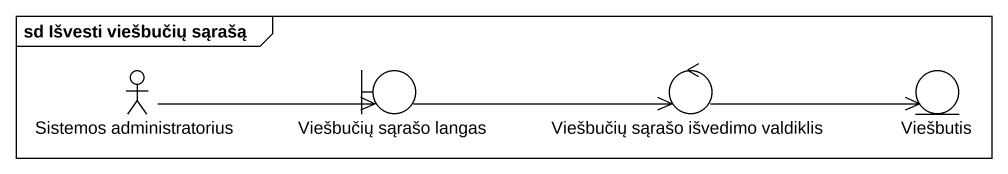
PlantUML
@startuml
mainframe sd Išvesti viešbučių sąrašą
actor "Sistemos administratorius" as Sistemos_administratorius
boundary "Viešbučių sąrašo langas" as Viešbučių_sąrašo_langas
control "Viešbučių sąrašo išvedimo valdiklis" as Viešbučių_sąrašo_išvedimo
entity Viešbutis
Sistemos_administratorius -right-> Viešbučių_sąrašo_langas
Viešbučių_sąrašo_langas -right-> Viešbučių_sąrašo_išvedimo
Viešbučių_sąrašo_išvedimo -right-> Viešbutis
@enduml
